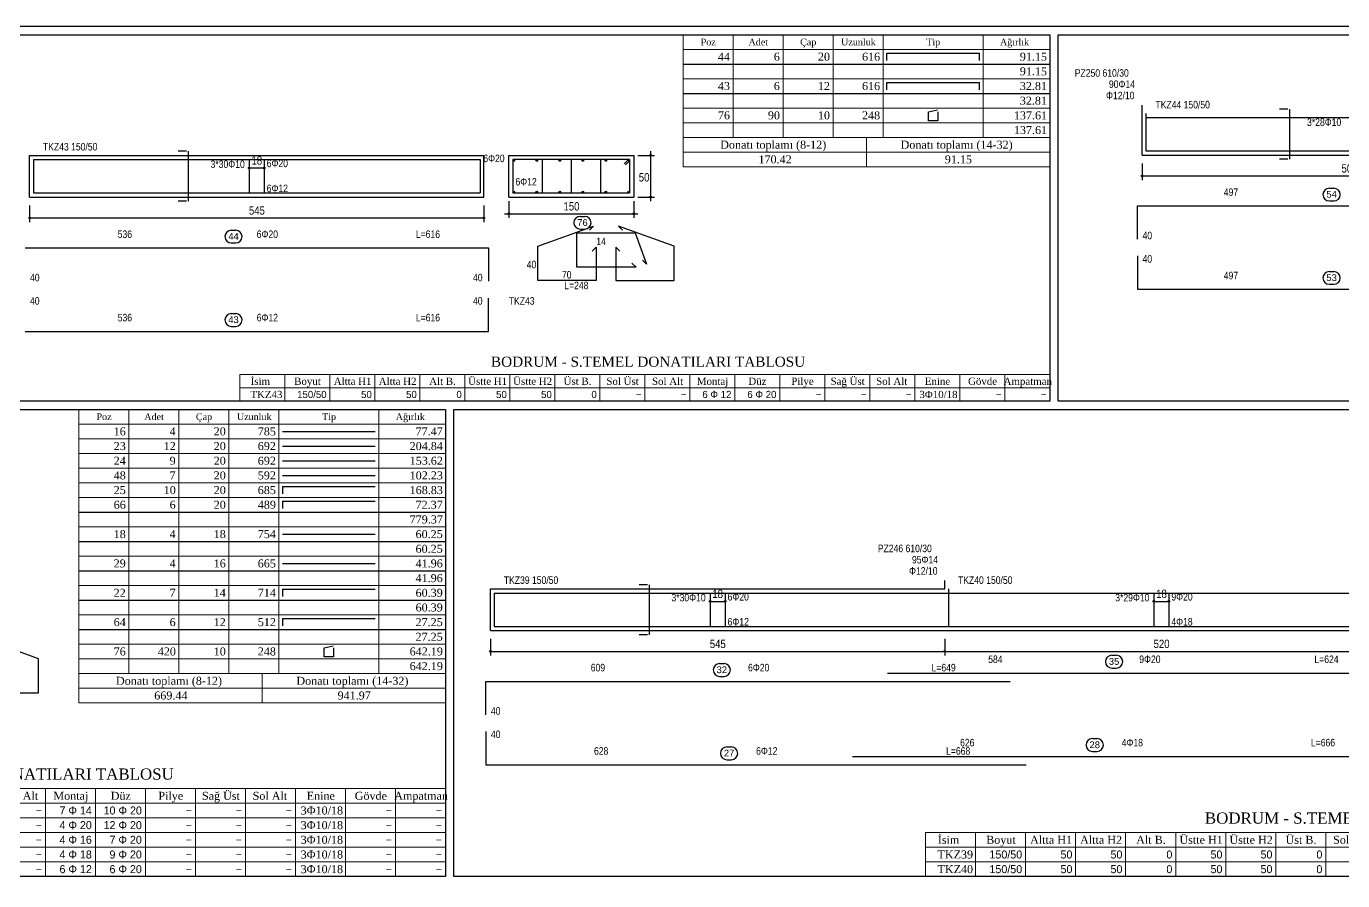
# Model space of a CAD drawing. Header units: metres. Extents: x 419734 to 420376, y 4564732 to 4565123.
# Drawn here: x 420138.41 to 420154.2, y 4565052.62 to 4565062.87 of the extents above; entities that cross this region are included whole.
import ezdxf

# ---------------------------------------------------------------- set-up
doc = ezdxf.new("R2010")
doc.units = ezdxf.units.M
for name, color, linetype in [('Standart', 7, 'Continuous'), ('SW_DIM', 33, 'Continuous'), ('SW_REINFORCEMENT', 7, 'Continuous'), ('SW_SEZIONI_CARPENTERIA', 4, 'Continuous'), ('SW_TXT_TESTI', 1, 'Continuous')]:
    doc.layers.add(name, color=color, linetype=linetype)
doc.styles.add('ACA_1', font='ARIALN.TTF')
doc.styles.add('arial_1_18', font='arial.ttf', dxfattribs={"height": 0.2})
doc.styles.add('SWS', font='ARIALN.TTF')
doc.styles.add('symbol_1_18', font='symbol.ttf', dxfattribs={"height": 0.2})
doc.styles.add('times new roman_1_18', font='times.ttf', dxfattribs={"height": 0.2})

msp = doc.modelspace()

# ---------------------------------------------------------------- linework, layer by layer
for points in [[(420099.1896, 4565062.86785), (420169.1396, 4565062.86785), (420169.1396, 4565020.82258), (420099.1896, 4565020.82258)], [(420138.23434, 4565062.76785), (420150.68592, 4565062.76785), (420150.68592, 4565058.37236), (420138.23434, 4565058.37236)], [(420150.78592, 4565062.76785), (420169.0396, 4565062.76785), (420169.0396, 4565058.37236), (420150.78592, 4565058.37236)], [(420099.2896, 4565058.27236), (420143.43563, 4565058.27236), (420143.43563, 4565052.66868), (420099.2896, 4565052.66868)], [(420143.53563, 4565058.27236), (420159.99671, 4565058.27236), (420159.99671, 4565052.66868), (420143.53563, 4565052.66868)]]:
    msp.add_lwpolyline(points, close=True)
at = {"layer": 'Standart', "color": 1, "linetype": 'Continuous', "lineweight": 5}
for points in [[(420146.28592, 4565062.76785), (420150.68592, 4565062.76785)], [(420146.28592, 4565062.76785), (420146.28592, 4565061.18385)], [(420146.88592, 4565062.76785), (420146.88592, 4565061.53585)], [(420147.48592, 4565062.76785), (420147.48592, 4565061.53585)], [(420148.08592, 4565062.76785), (420148.08592, 4565061.53585)], [(420148.68592, 4565062.76785), (420148.68592, 4565061.53585)], [(420149.88592, 4565062.76785), (420149.88592, 4565061.53585)], [(420150.68592, 4565062.76785), (420150.68592, 4565061.18385)], [(420146.28592, 4565062.59185), (420150.68592, 4565062.59185)], [(420146.28592, 4565062.23985), (420150.68592, 4565062.23985)], [(420146.28592, 4565061.88785), (420150.68592, 4565061.88785)], [(420146.28592, 4565061.71185), (420150.68592, 4565061.71185)], [(420146.28592, 4565061.53585), (420150.68592, 4565061.53585)], [(420148.48592, 4565061.53585), (420148.48592, 4565061.18385)], [(420146.28592, 4565061.35985), (420150.68592, 4565061.35985)], [(420146.28592, 4565061.18385), (420150.68592, 4565061.18385)], [(420140.96592, 4565058.68916), (420150.68592, 4565058.68916)], [(420140.96592, 4565058.68916), (420140.96592, 4565058.37236)], [(420141.50592, 4565058.68916), (420141.50592, 4565058.37236)], [(420142.04592, 4565058.68916), (420142.04592, 4565058.37236)], [(420142.58592, 4565058.68916), (420142.58592, 4565058.37236)], [(420143.12592, 4565058.68916), (420143.12592, 4565058.37236)], [(420143.66592, 4565058.68916), (420143.66592, 4565058.37236)], [(420144.20592, 4565058.68916), (420144.20592, 4565058.37236)], [(420144.74592, 4565058.68916), (420144.74592, 4565058.37236)], [(420145.28592, 4565058.68916), (420145.28592, 4565058.37236)], [(420145.82592, 4565058.68916), (420145.82592, 4565058.37236)], [(420146.36592, 4565058.68916), (420146.36592, 4565058.37236)], [(420146.90592, 4565058.68916), (420146.90592, 4565058.37236)], [(420147.44592, 4565058.68916), (420147.44592, 4565058.37236)], [(420147.98592, 4565058.68916), (420147.98592, 4565058.37236)], [(420148.52592, 4565058.68916), (420148.52592, 4565058.37236)], [(420149.06592, 4565058.68916), (420149.06592, 4565058.37236)], [(420149.60592, 4565058.68916), (420149.60592, 4565058.37236)], [(420150.14592, 4565058.68916), (420150.14592, 4565058.37236)], [(420150.68592, 4565058.68916), (420150.68592, 4565058.37236)], [(420140.96592, 4565058.53076), (420150.68592, 4565058.53076)], [(420140.96592, 4565058.37236), (420150.68592, 4565058.37236)], [(420139.03563, 4565058.27236), (420139.03563, 4565054.75236)], [(420139.63563, 4565058.27236), (420139.63563, 4565055.10436)], [(420140.23563, 4565058.27236), (420140.23563, 4565055.10436)], [(420140.83563, 4565058.27236), (420140.83563, 4565055.10436)], [(420141.43563, 4565058.27236), (420141.43563, 4565055.10436)], [(420142.63563, 4565058.27236), (420142.63563, 4565055.10436)], [(420143.43563, 4565058.27236), (420143.43563, 4565054.75236)], [(420139.03563, 4565058.09636), (420143.43563, 4565058.09636)], [(420139.03563, 4565057.92036), (420143.43563, 4565057.92036)], [(420139.03563, 4565057.74436), (420143.43563, 4565057.74436)], [(420139.03563, 4565057.56836), (420143.43563, 4565057.56836)], [(420139.03563, 4565057.39236), (420143.43563, 4565057.39236)], [(420139.03563, 4565057.21636), (420143.43563, 4565057.21636)], [(420139.03563, 4565056.86436), (420143.43563, 4565056.86436)], [(420139.03563, 4565056.51236), (420143.43563, 4565056.51236)], [(420139.03563, 4565056.16036), (420143.43563, 4565056.16036)], [(420139.03563, 4565055.80836), (420143.43563, 4565055.80836)], [(420139.03563, 4565055.45636), (420143.43563, 4565055.45636)], [(420139.03563, 4565055.28036), (420143.43563, 4565055.28036)], [(420139.03563, 4565055.10436), (420143.43563, 4565055.10436)], [(420141.23563, 4565055.10436), (420141.23563, 4565054.75236)], [(420139.03563, 4565054.92836), (420143.43563, 4565054.92836)], [(420139.03563, 4565054.75236), (420143.43563, 4565054.75236)], [(420132.63563, 4565053.72468), (420143.43563, 4565053.72468)], [(420138.63563, 4565053.72468), (420138.63563, 4565052.66868)], [(420139.23563, 4565053.72468), (420139.23563, 4565052.66868)], [(420139.83563, 4565053.72468), (420139.83563, 4565052.66868)], [(420140.43563, 4565053.72468), (420140.43563, 4565052.66868)], [(420141.03563, 4565053.72468), (420141.03563, 4565052.66868)], [(420141.63563, 4565053.72468), (420141.63563, 4565052.66868)], [(420142.23563, 4565053.72468), (420142.23563, 4565052.66868)], [(420142.83563, 4565053.72468), (420142.83563, 4565052.66868)], [(420143.43563, 4565053.72468), (420143.43563, 4565052.66868)], [(420132.63563, 4565053.54868), (420143.43563, 4565053.54868)], [(420132.63563, 4565053.37268), (420143.43563, 4565053.37268)], [(420132.63563, 4565053.19668), (420143.43563, 4565053.19668)], [(420149.19671, 4565053.19668), (420159.99671, 4565053.19668)], [(420149.19671, 4565053.19668), (420149.19671, 4565052.66868)], [(420149.79671, 4565053.19668), (420149.79671, 4565052.66868)], [(420150.39671, 4565053.19668), (420150.39671, 4565052.66868)], [(420150.99671, 4565053.19668), (420150.99671, 4565052.66868)], [(420151.59671, 4565053.19668), (420151.59671, 4565052.66868)], [(420152.19671, 4565053.19668), (420152.19671, 4565052.66868)], [(420152.79671, 4565053.19668), (420152.79671, 4565052.66868)], [(420153.39671, 4565053.19668), (420153.39671, 4565052.66868)], [(420153.99671, 4565053.19668), (420153.99671, 4565052.66868)], [(420132.63563, 4565053.02068), (420143.43563, 4565053.02068)], [(420149.19671, 4565053.02068), (420159.99671, 4565053.02068)], [(420132.63563, 4565052.84468), (420143.43563, 4565052.84468)], [(420149.19671, 4565052.84468), (420159.99671, 4565052.84468)], [(420132.63563, 4565052.66868), (420143.43563, 4565052.66868)], [(420149.19671, 4565052.66868), (420159.99671, 4565052.66868)]]:
    msp.add_lwpolyline(points, dxfattribs=at)
at = {"layer": 'Standart', "color": 7, "linetype": 'Continuous', "lineweight": -3}
for points in [[(420148.72992, 4565062.54785), (420149.84192, 4565062.54785)], [(420148.72992, 4565062.45985), (420148.72992, 4565062.54785)], [(420149.84192, 4565062.45985), (420149.84192, 4565062.54785)], [(420148.72992, 4565062.19585), (420149.84192, 4565062.19585)], [(420148.72992, 4565062.10785), (420148.72992, 4565062.19585)], [(420149.84192, 4565062.10785), (420149.84192, 4565062.19585)], [(420149.23092, 4565061.84385), (420149.33817, 4565061.86585)], [(420149.23092, 4565061.73385), (420149.23092, 4565061.84385)], [(420149.34092, 4565061.84385), (420149.34092, 4565061.73385)], [(420149.34092, 4565061.73385), (420149.23092, 4565061.73385)], [(420141.47963, 4565058.00836), (420142.59163, 4565058.00836)], [(420141.47963, 4565057.83236), (420142.59163, 4565057.83236)], [(420141.47963, 4565057.65636), (420142.59163, 4565057.65636)], [(420141.47963, 4565057.48036), (420142.59163, 4565057.48036)], [(420141.47963, 4565057.34836), (420142.59163, 4565057.34836)], [(420141.47963, 4565057.34836), (420141.47963, 4565057.26036)], [(420141.47963, 4565057.17236), (420142.59163, 4565057.17236)], [(420141.47963, 4565057.17236), (420141.47963, 4565057.08436)], [(420141.47963, 4565056.77636), (420142.59163, 4565056.77636)], [(420141.47963, 4565056.42436), (420142.59163, 4565056.42436)], [(420141.47963, 4565056.11636), (420142.59163, 4565056.11636)], [(420141.47963, 4565056.11636), (420141.47963, 4565056.02836)], [(420141.47963, 4565055.76436), (420142.59163, 4565055.76436)], [(420141.47963, 4565055.76436), (420141.47963, 4565055.67636)], [(420141.98063, 4565055.41236), (420142.08788, 4565055.43436)], [(420141.98063, 4565055.30236), (420141.98063, 4565055.41236)], [(420142.09063, 4565055.41236), (420142.09063, 4565055.30236)], [(420142.09063, 4565055.30236), (420141.98063, 4565055.30236)]]:
    msp.add_lwpolyline(points, dxfattribs=at)
at = {"layer": 'SW_DIM'}
for points in [[(420145.89472, 4565061.36871), (420145.89472, 4565060.76871)], [(420145.74472, 4565061.31871), (420145.94472, 4565061.31871)], [(420151.79412, 4565061.22325), (420151.79412, 4565061.02325)], [(420141.07972, 4565061.16871), (420141.25972, 4565061.16871)], [(420151.79412, 4565061.07325), (420156.85877, 4565061.07325)], [(420138.44472, 4565060.71871), (420138.44472, 4565060.51871)], [(420143.89472, 4565060.71871), (420143.89472, 4565060.51871)], [(420144.19472, 4565060.76871), (420144.19472, 4565060.56871)], [(420145.69472, 4565060.76871), (420145.69472, 4565060.56871)], [(420145.74472, 4565060.81871), (420145.94472, 4565060.81871)], [(420138.44472, 4565060.56871), (420143.89472, 4565060.56871)], [(420144.14472, 4565060.61871), (420145.74472, 4565060.61871)], [(420146.61003, 4565055.96957), (420146.79003, 4565055.96957)], [(420151.93503, 4565055.96957), (420152.11503, 4565055.96957)], [(420143.97503, 4565055.51957), (420143.97503, 4565055.31957)], [(420149.42503, 4565055.51957), (420149.42503, 4565055.31957)], [(420143.97503, 4565055.36957), (420154.62503, 4565055.36957)]]:
    msp.add_lwpolyline(points, dxfattribs=at)
for centre in [(420141.07972, 4565061.16871), (420141.25972, 4565061.16871), (420145.89472, 4565061.31871), (420151.79412, 4565061.07325), (420145.89472, 4565060.81871), (420138.44472, 4565060.56871), (420143.89472, 4565060.56871), (420144.19472, 4565060.61871), (420145.69472, 4565060.61871), (420146.61003, 4565055.96957), (420146.79003, 4565055.96957), (420151.93503, 4565055.96957), (420152.11503, 4565055.96957), (420143.97503, 4565055.36957), (420149.42503, 4565055.36957)]:
    msp.add_circle(centre, 0.01, dxfattribs=at)
at = {"layer": 'SW_REINFORCEMENT', "color": 7, "ltscale": 0.05, "flags": 128}
for points in [[(420151.83912, 4565061.82325), (420151.83912, 4565061.37325)], [(420151.83912, 4565061.77325), (420156.81377, 4565061.77325)], [(420151.83912, 4565061.37325), (420156.81377, 4565061.37325)], [(420138.48972, 4565061.26871), (420138.48972, 4565060.86871)], [(420138.48972, 4565061.26871), (420143.84972, 4565061.26871)], [(420141.07972, 4565061.26871), (420141.07972, 4565060.86871)], [(420141.25972, 4565061.26871), (420141.25972, 4565060.86871)], [(420143.84972, 4565061.26871), (420143.84972, 4565060.86871)], [(420144.24472, 4565061.26871), (420144.24472, 4565060.86871)], [(420145.64472, 4565061.26871), (420144.24472, 4565061.26871)], [(420144.59472, 4565061.26871), (420144.59472, 4565060.86871)], [(420144.94472, 4565061.26871), (420144.94472, 4565060.86871)], [(420145.29472, 4565061.26871), (420145.29472, 4565060.86871)], [(420145.63012, 4565061.26871), (420145.58062, 4565061.21921)], [(420145.64472, 4565061.25411), (420145.59522, 4565061.20461)], [(420145.64472, 4565061.26871), (420145.64472, 4565060.86871)], [(420138.48972, 4565060.86871), (420143.84972, 4565060.86871)], [(420144.24472, 4565060.86871), (420145.64472, 4565060.86871)], [(420154.04072, 4565060.92625), (420154.09472, 4565060.92625)], [(420151.73912, 4565060.31325), (420151.73912, 4565060.71325)], [(420151.73912, 4565060.71325), (420156.91377, 4565060.71325)], [(420154.04072, 4565060.77325), (420154.09472, 4565060.77325)], [(420145.05147, 4565060.58798), (420145.10547, 4565060.58798)], [(420140.86472, 4565060.42171), (420140.91872, 4565060.42171)], [(420144.54472, 4565060.22871), (420145.2119, 4565060.47154)], [(420145.01139, 4565059.97871), (420145.01139, 4565060.38871)], [(420145.01139, 4565060.38871), (420145.71139, 4565060.38871)], [(420145.05147, 4565060.43498), (420145.10547, 4565060.43498)], [(420145.2119, 4565060.47154), (420145.16241, 4565060.42205)], [(420146.17806, 4565060.22871), (420145.51087, 4565060.47154)], [(420145.51087, 4565060.47154), (420145.56037, 4565060.42205)], [(420145.71139, 4565060.38871), (420145.8482, 4565060.01283)], [(420140.86472, 4565060.26871), (420140.91872, 4565060.26871)], [(420144.54472, 4565059.81871), (420144.54472, 4565060.22871)], [(420146.17806, 4565059.81871), (420146.17806, 4565060.22871)], [(420138.38972, 4565060.20871), (420143.94972, 4565060.20871)], [(420143.94972, 4565060.20871), (420143.94972, 4565059.80871)], [(420145.19522, 4565060.16921), (420145.24472, 4565060.21871)], [(420145.24472, 4565060.21871), (420145.24472, 4565059.81871)], [(420145.52755, 4565060.16921), (420145.47806, 4565060.21871)], [(420145.47806, 4565060.21871), (420145.47806, 4565059.81871)], [(420151.73912, 4565060.11325), (420151.73912, 4565059.71325)], [(420145.72139, 4565059.97871), (420145.01139, 4565059.97871)], [(420145.67189, 4565060.02821), (420145.72139, 4565059.97871)], [(420145.8482, 4565060.01283), (420145.7987, 4565060.06233)], [(420154.04072, 4565059.92625), (420154.09472, 4565059.92625)], [(420145.24472, 4565059.81871), (420144.54472, 4565059.81871)], [(420145.47806, 4565059.81871), (420146.17806, 4565059.81871)], [(420154.04072, 4565059.77325), (420154.09472, 4565059.77325)], [(420143.94972, 4565059.20871), (420143.94972, 4565059.60871)], [(420151.73912, 4565059.71325), (420156.91377, 4565059.71325)], [(420140.86472, 4565059.42171), (420140.91872, 4565059.42171)], [(420138.38972, 4565059.20871), (420143.94972, 4565059.20871)], [(420140.86472, 4565059.26871), (420140.91872, 4565059.26871)], [(420149.47003, 4565056.11957), (420149.47003, 4565055.66957)], [(420144.02003, 4565056.06957), (420144.02003, 4565055.66957)], [(420144.02003, 4565056.06957), (420154.58003, 4565056.06957)], [(420146.61003, 4565056.06957), (420146.61003, 4565055.66957)], [(420146.79003, 4565056.06957), (420146.79003, 4565055.66957)], [(420151.93503, 4565056.06957), (420151.93503, 4565055.66957)], [(420152.11503, 4565056.06957), (420152.11503, 4565055.66957)], [(420144.02003, 4565055.66957), (420154.58003, 4565055.66957)], [(420138.54965, 4565055.28128), (420137.88246, 4565055.52411)], [(420138.54965, 4565054.87128), (420138.54965, 4565055.28128)], [(420146.72391, 4565055.22257), (420146.77791, 4565055.22257)], [(420151.43056, 4565055.32257), (420151.48456, 4565055.32257)], [(420146.72391, 4565055.06957), (420146.77791, 4565055.06957)], [(420148.73918, 4565055.10957), (420154.78003, 4565055.10957)], [(420151.43056, 4565055.16957), (420151.48456, 4565055.16957)], [(420137.84965, 4565054.87128), (420138.54965, 4565054.87128)], [(420143.92003, 4565054.60957), (420143.92003, 4565055.00957)], [(420143.92003, 4565055.00957), (420150.21087, 4565055.00957)], [(420143.92003, 4565054.40957), (420143.92003, 4565054.00957)], [(420146.81105, 4565054.22257), (420146.86505, 4565054.22257)], [(420151.19851, 4565054.32257), (420151.25251, 4565054.32257)], [(420146.81105, 4565054.06957), (420146.86505, 4565054.06957)], [(420148.31727, 4565054.10957), (420154.78003, 4565054.10957)], [(420151.19851, 4565054.16957), (420151.25251, 4565054.16957)], [(420143.92003, 4565054.00957), (420150.40453, 4565054.00957)]]:
    msp.add_lwpolyline(points, dxfattribs=at)
at = {"layer": 'SW_REINFORCEMENT', "color": 7, "ltscale": 0.05}
for centre in [(420144.25472, 4565061.25871), (420144.53072, 4565061.25871), (420144.80672, 4565061.25871), (420145.08272, 4565061.25871), (420145.35872, 4565061.25871), (420145.63472, 4565061.25871), (420144.25472, 4565060.87871), (420144.53072, 4565060.87871), (420144.80672, 4565060.87871), (420145.08272, 4565060.87871), (420145.35872, 4565060.87871), (420145.63472, 4565060.87871)]:
    msp.add_circle(centre, 0.01, dxfattribs=at)
for centre, start, end in [((420154.04072, 4565060.84975), 90, 270), ((420154.09472, 4565060.84975), 270, 90), ((420145.05147, 4565060.51148), 90, 270), ((420145.10547, 4565060.51148), 270, 90), ((420140.86472, 4565060.34521), 90, 270), ((420140.91872, 4565060.34521), 270, 90), ((420154.04072, 4565059.84975), 90, 270), ((420154.09472, 4565059.84975), 270, 90), ((420140.86472, 4565059.34521), 90, 270), ((420140.91872, 4565059.34521), 270, 90), ((420146.72391, 4565055.14607), 90, 270), ((420146.77791, 4565055.14607), 270, 90), ((420151.43056, 4565055.24607), 90, 270), ((420151.48456, 4565055.24607), 270, 90), ((420146.81105, 4565054.14607), 90, 270), ((420146.86505, 4565054.14607), 270, 90), ((420151.19851, 4565054.24607), 90, 270), ((420151.25251, 4565054.24607), 270, 90)]:
    msp.add_arc(centre, 0.0765, start, end, dxfattribs=at)
at = {"layer": 'SW_SEZIONI_CARPENTERIA'}
for points in [[(420151.79412, 4565061.32325), (420151.79412, 4565061.92325)], [(420153.54175, 4565061.87325), (420153.44175, 4565061.87325)], [(420153.56675, 4565061.27325), (420153.56675, 4565061.87325)], [(420140.32722, 4565061.36871), (420140.22722, 4565061.36871)], [(420140.35222, 4565060.76871), (420140.35222, 4565061.36871)], [(420138.44472, 4565060.81871), (420138.44472, 4565061.31871)], [(420138.44472, 4565061.31871), (420143.89472, 4565061.31871)], [(420143.89472, 4565060.81871), (420143.89472, 4565061.31871)], [(420144.19472, 4565060.81871), (420144.19472, 4565061.31871)], [(420144.19472, 4565061.31871), (420145.69472, 4565061.31871)], [(420145.69472, 4565061.31871), (420145.69472, 4565060.81871)], [(420151.79412, 4565061.32325), (420158.65877, 4565061.32325)], [(420153.54175, 4565061.27325), (420153.44175, 4565061.27325)], [(420138.44472, 4565060.81871), (420143.89472, 4565060.81871)], [(420140.32722, 4565060.76871), (420140.22722, 4565060.76871)], [(420144.19472, 4565060.81871), (420145.69472, 4565060.81871)], [(420143.97503, 4565055.61957), (420143.97503, 4565056.11957)], [(420143.97503, 4565056.11957), (420149.42503, 4565056.11957)], [(420145.85753, 4565056.16957), (420145.75753, 4565056.16957)], [(420145.88253, 4565055.56957), (420145.88253, 4565056.16957)], [(420149.42503, 4565056.11957), (420149.42503, 4565056.21957)], [(420143.97503, 4565055.61957), (420156.42503, 4565055.61957)], [(420145.85753, 4565055.56957), (420145.75753, 4565055.56957)]]:
    msp.add_lwpolyline(points, dxfattribs=at)
at = {"layer": 'SW_TXT_TESTI', "linetype": 'Continuous', "lineweight": -3}
for points in [[(420146.28592, 4565062.41585), (420150.68592, 4565062.41585)], [(420146.28592, 4565062.06385), (420150.68592, 4565062.06385)], [(420139.03563, 4565057.04036), (420143.43563, 4565057.04036)], [(420139.03563, 4565056.68836), (420143.43563, 4565056.68836)], [(420139.03563, 4565056.33636), (420143.43563, 4565056.33636)], [(420139.03563, 4565055.98436), (420143.43563, 4565055.98436)], [(420139.03563, 4565055.63236), (420143.43563, 4565055.63236)]]:
    msp.add_lwpolyline(points, dxfattribs=at)

# ---------------------------------------------------------------- texts
at = {"layer": 'Standart', "color": 3, "linetype": 'Continuous', "lineweight": 5, "style": 'arial_1_18'}
for s, p in [('54', (420154.00479, 4565060.81208)), ('76', (420145.01554, 4565060.4738)), ('44', (420140.82879, 4565060.30754)), ('53', (420154.00479, 4565059.81208)), ('43', (420140.82879, 4565059.30754)), ('32', (420146.68798, 4565055.1084)), ('35', (420151.39463, 4565055.2084)), ('28', (420151.16258, 4565054.2084)), ('27', (420146.77512, 4565054.1084))]:
    msp.add_text(s, height=0.081, dxfattribs=at).set_placement(p)
at = {"layer": 'SW_DIM', "style": 'SWS'}
for s, p in [('18', (420141.10757, 4565061.20871)), ('506.5', (420154.1866, 4565061.11325)), ('50', (420145.75472, 4565061.00656)), ('545', (420141.07649, 4565060.60871)), ('150', (420144.85149, 4565060.65871)), ('18', (420146.63787, 4565056.00957)), ('18', (420151.96287, 4565056.00957)), ('545', (420146.6068, 4565055.40957)), ('520', (420151.9318, 4565055.40957))]:
    msp.add_text(s, height=0.1, dxfattribs=at).set_placement(p)
at = {"layer": 'SW_REINFORCEMENT', "color": 1, "style": 'ACA_1'}
for s, p in [('PZ250 610/30', (420150.98615, 4565062.26325)), ('90Φ14', (420151.39613, 4565062.12825)), ('Φ12/10', (420151.36117, 4565061.99325)), ('TKZ44 150/50', (420151.95412, 4565061.88325)), ('3*28Φ10', (420153.77314, 4565061.67325)), ('TKZ43 150/50', (420138.60472, 4565061.37871)), ('3*30Φ10', (420140.61642, 4565061.16871)), ('6Φ20', (420141.28972, 4565061.17871)), ('6Φ20', (420143.88915, 4565061.23871)), ('6Φ12', (420144.27472, 4565060.95871)), ('6Φ12', (420141.28972, 4565060.87871)), ('497', (420152.77405, 4565060.83325)), ('536', (420139.50172, 4565060.32871)), ('6Φ20', (420141.16972, 4565060.32871)), ('L=616', (420143.07984, 4565060.32871)), ('40', (420151.79912, 4565060.31325)), ('14', (420145.24472, 4565060.24271)), ('40', (420151.79912, 4565060.03325)), ('40', (420144.41042, 4565059.96571)), ('70', (420144.83257, 4565059.84271)), ('497', (420152.77405, 4565059.83325)), ('40', (420138.44972, 4565059.80871)), ('40', (420143.76542, 4565059.80871)), ('L=248', (420144.86084, 4565059.71471)), ('40', (420138.44972, 4565059.52871)), ('40', (420143.76542, 4565059.52871)), ('TKZ43', (420144.19472, 4565059.52871)), ('536', (420139.50172, 4565059.32871)), ('6Φ12', (420141.16972, 4565059.32871)), ('L=616', (420143.07984, 4565059.32871)), ('PZ246 610/30', (420148.62268, 4565056.55957)), ('95Φ14', (420149.03266, 4565056.42457)), ('Φ12/10', (420148.9977, 4565056.28957)), ('TKZ39 150/50', (420144.13503, 4565056.17957)), ('TKZ40 150/50', (420149.58503, 4565056.17957)), ('3*30Φ10', (420146.14672, 4565055.96957)), ('6Φ20', (420146.82003, 4565055.97957)), ('3*29Φ10', (420151.47172, 4565055.96957)), ('9Φ20', (420152.14503, 4565055.97957)), ('6Φ12', (420146.82003, 4565055.67957)), ('4Φ18', (420152.14503, 4565055.67957)), ('609', (420145.17819, 4565055.12957)), ('6Φ20', (420147.06545, 4565055.12957)), ('L=649', (420149.2679, 4565055.12957)), ('584', (420149.94735, 4565055.22957)), ('9Φ20', (420151.7596, 4565055.22957)), ('L=624', (420153.86206, 4565055.22957)), ('40', (420143.98003, 4565054.60957)), ('40', (420143.98003, 4565054.32957)), ('626', (420149.60982, 4565054.22957)), ('4Φ18', (420151.54865, 4565054.22957)), ('L=666', (420153.81987, 4565054.22957)), ('628', (420145.21693, 4565054.12957)), ('6Φ12', (420147.16228, 4565054.12957)), ('L=668', (420149.4422, 4565054.12957))]:
    msp.add_text(s, height=0.09, dxfattribs=at).set_placement(p)
at = {"layer": 'SW_SEZIONI_CARPENTERIA', "style": 'times new roman_1_18'}
for s, height, p in [('Poz', 0.08, (420146.49722, 4565062.63985)), ('Adet', 0.08, (420147.07097, 4565062.63985)), ('Çap', 0.08, (420147.69067, 4565062.63985)), ('Uzunluk', 0.08, (420148.18219, 4565062.63985)), ('Tip', 0.08, (420149.20376, 4565062.63985)), ('Ağırlık', 0.08, (420150.08874, 4565062.63985)), ('Donatı toplamı (8-12)', 0.096, (420146.73136, 4565061.39985)), ('Donatı toplamı (14-32)', 0.096, (420148.89586, 4565061.39985)), ('İsim', 0.0864, (420141.09763, 4565058.56676)), ('Boyut', 0.0864, (420141.61974, 4565058.56676)), ('Altta H1', 0.0864, (420142.0942, 4565058.56676)), ('Altta H2', 0.0864, (420142.6342, 4565058.56676)), ('Alt B.', 0.0864, (420143.23981, 4565058.56676)), ('Üstte H1', 0.0864, (420143.70713, 4565058.56676)), ('Üstte H2', 0.0864, (420144.24713, 4565058.56676)), ('Üst B.', 0.0864, (420144.85274, 4565058.56676)), ('Sol Üst', 0.0864, (420145.36608, 4565058.56676)), ('Sol Alt', 0.0864, (420145.91316, 4565058.56676)), ('Montaj', 0.0864, (420146.45139, 4565058.56676)), ('Düz', 0.0864, (420147.06952, 4565058.56676)), ('Pilye', 0.0864, (420147.58463, 4565058.56676)), ('Sağ Üst', 0.0864, (420148.05548, 4565058.56676)), ('Sol Alt', 0.0864, (420148.60255, 4565058.56676)), ('Enine', 0.0864, (420149.18688, 4565058.56676)), ('Gövde', 0.0864, (420149.7056, 4565058.56676)), ('Ampatman', 0.0864, (420150.13219, 4565058.56676)), ('Poz', 0.08, (420139.24692, 4565058.14436)), ('Adet', 0.08, (420139.82067, 4565058.14436)), ('Çap', 0.08, (420140.44037, 4565058.14436)), ('Uzunluk', 0.08, (420140.9319, 4565058.14436)), ('Tip', 0.08, (420141.95347, 4565058.14436)), ('Ağırlık', 0.08, (420142.83844, 4565058.14436)), ('Donatı toplamı (8-12)', 0.096, (420139.48107, 4565054.96836)), ('Donatı toplamı (14-32)', 0.096, (420141.64556, 4565054.96836)), ('Sol Alt', 0.096, (420138.13255, 4565053.58868)), ('Montaj', 0.096, (420138.73059, 4565053.58868)), ('Düz', 0.096, (420139.4174, 4565053.58868)), ('Pilye', 0.096, (420139.98974, 4565053.58868)), ('Sağ Üst', 0.096, (420140.51291, 4565053.58868)), ('Sol Alt', 0.096, (420141.12077, 4565053.58868)), ('Enine', 0.096, (420141.77002, 4565053.58868)), ('Gövde', 0.096, (420142.34638, 4565053.58868)), ('Ampatman', 0.096, (420142.82037, 4565053.58868)), ('İsim', 0.096, (420149.34305, 4565053.06068)), ('Boyut', 0.096, (420149.92317, 4565053.06068)), ('Altta H1', 0.096, (420150.45035, 4565053.06068)), ('Altta H2', 0.096, (420151.05035, 4565053.06068)), ('Alt B.', 0.096, (420151.72325, 4565053.06068)), ('Üstte H1', 0.096, (420152.24249, 4565053.06068)), ('Üstte H2', 0.096, (420152.84249, 4565053.06068)), ('Üst B.', 0.096, (420153.5154, 4565053.06068)), ('Sol Üst', 0.096, (420154.08578, 4565053.06068))]:
    msp.add_text(s, height=height, dxfattribs=at).set_placement(p)
at = {"layer": 'SW_TXT_TESTI', "linetype": 'Continuous', "lineweight": 5}
for s, height, style, p in [('44', 0.096, 'times new roman_1_18', (420146.70389, 4565062.45585)), ('6', 0.096, 'times new roman_1_18', (420147.37491, 4565062.45585)), ('20', 0.096, 'times new roman_1_18', (420147.90389, 4565062.45585)), ('616', 0.096, 'times new roman_1_18', (420148.43287, 4565062.45585)), ('91.15', 0.096, 'times new roman_1_18', (420150.32634, 4565062.45585)), ('91.15', 0.096, 'times new roman_1_18', (420150.32634, 4565062.27985)), ('43', 0.096, 'times new roman_1_18', (420146.70389, 4565062.10385)), ('6', 0.096, 'times new roman_1_18', (420147.37491, 4565062.10385)), ('12', 0.096, 'times new roman_1_18', (420147.90389, 4565062.10385)), ('616', 0.096, 'times new roman_1_18', (420148.43287, 4565062.10385)), ('32.81', 0.096, 'times new roman_1_18', (420150.32634, 4565062.10385)), ('32.81', 0.096, 'times new roman_1_18', (420150.32634, 4565061.92785)), ('76', 0.096, 'times new roman_1_18', (420146.70389, 4565061.75185)), ('90', 0.096, 'times new roman_1_18', (420147.30389, 4565061.75185)), ('10', 0.096, 'times new roman_1_18', (420147.90389, 4565061.75185)), ('248', 0.096, 'times new roman_1_18', (420148.43287, 4565061.75185)), ('137.61', 0.096, 'times new roman_1_18', (420150.25533, 4565061.75185)), ('137.61', 0.096, 'times new roman_1_18', (420150.25533, 4565061.57585)), ('170.42', 0.096, 'times new roman_1_18', (420147.19062, 4565061.22385)), ('91.15', 0.096, 'times new roman_1_18', (420149.42613, 4565061.22385)), ('BODRUM - S.TEMEL DONATILARI TABLOSU', 0.12096, 'times new roman_1_18', (420143.98094, 4565058.7842)), ('TKZ43', 0.0864, 'times new roman_1_18', (420141.09378, 4565058.40836)), ('150/50', 0.0864, 'symbol_1_18', (420141.65509, 4565058.40836)), ('50', 0.0864, 'symbol_1_18', (420142.4222, 4565058.40836)), ('50', 0.0864, 'symbol_1_18', (420142.9622, 4565058.40836)), ('0', 0.0864, 'symbol_1_18', (420143.56606, 4565058.40836)), ('50', 0.0864, 'symbol_1_18', (420144.0422, 4565058.40836)), ('50', 0.0864, 'symbol_1_18', (420144.5822, 4565058.40836)), ('0', 0.0864, 'symbol_1_18', (420145.18606, 4565058.40836)), ('6 F 12', 0.0864, 'symbol_1_18', (420146.51697, 4565058.40836)), ('6 F 20', 0.0864, 'symbol_1_18', (420147.05697, 4565058.40836)), ('3Φ10/18', 0.0864, 'times new roman_1_18', (420149.12152, 4565058.40836)), ('-', 0.0864, 'symbol_1_18', (420145.7198, 4565058.40836)), ('-', 0.0864, 'symbol_1_18', (420146.2598, 4565058.40836)), ('-', 0.0864, 'symbol_1_18', (420147.8798, 4565058.40836)), ('-', 0.0864, 'symbol_1_18', (420148.4198, 4565058.40836)), ('-', 0.0864, 'symbol_1_18', (420148.9598, 4565058.40836)), ('-', 0.0864, 'symbol_1_18', (420150.0398, 4565058.40836)), ('-', 0.0864, 'symbol_1_18', (420150.5798, 4565058.40836)), ('16', 0.096, 'times new roman_1_18', (420139.45359, 4565057.96036)), ('4', 0.096, 'times new roman_1_18', (420140.12461, 4565057.96036)), ('20', 0.096, 'times new roman_1_18', (420140.65359, 4565057.96036)), ('785', 0.096, 'times new roman_1_18', (420141.18257, 4565057.96036)), ('77.47', 0.096, 'times new roman_1_18', (420143.07605, 4565057.96036)), ('23', 0.096, 'times new roman_1_18', (420139.45359, 4565057.78436)), ('12', 0.096, 'times new roman_1_18', (420140.05359, 4565057.78436)), ('20', 0.096, 'times new roman_1_18', (420140.65359, 4565057.78436)), ('692', 0.096, 'times new roman_1_18', (420141.18257, 4565057.78436)), ('204.84', 0.096, 'times new roman_1_18', (420143.00503, 4565057.78436)), ('24', 0.096, 'times new roman_1_18', (420139.45359, 4565057.60836)), ('9', 0.096, 'times new roman_1_18', (420140.12461, 4565057.60836)), ('20', 0.096, 'times new roman_1_18', (420140.65359, 4565057.60836)), ('692', 0.096, 'times new roman_1_18', (420141.18257, 4565057.60836)), ('153.62', 0.096, 'times new roman_1_18', (420143.00503, 4565057.60836)), ('48', 0.096, 'times new roman_1_18', (420139.45359, 4565057.43236)), ('7', 0.096, 'times new roman_1_18', (420140.12461, 4565057.43236)), ('20', 0.096, 'times new roman_1_18', (420140.65359, 4565057.43236)), ('592', 0.096, 'times new roman_1_18', (420141.18257, 4565057.43236)), ('102.23', 0.096, 'times new roman_1_18', (420143.00503, 4565057.43236)), ('25', 0.096, 'times new roman_1_18', (420139.45359, 4565057.25636)), ('10', 0.096, 'times new roman_1_18', (420140.05359, 4565057.25636)), ('20', 0.096, 'times new roman_1_18', (420140.65359, 4565057.25636)), ('685', 0.096, 'times new roman_1_18', (420141.18257, 4565057.25636)), ('168.83', 0.096, 'times new roman_1_18', (420143.00503, 4565057.25636)), ('66', 0.096, 'times new roman_1_18', (420139.45359, 4565057.08036)), ('6', 0.096, 'times new roman_1_18', (420140.12461, 4565057.08036)), ('20', 0.096, 'times new roman_1_18', (420140.65359, 4565057.08036)), ('489', 0.096, 'times new roman_1_18', (420141.18257, 4565057.08036)), ('72.37', 0.096, 'times new roman_1_18', (420143.07605, 4565057.08036)), ('779.37', 0.096, 'times new roman_1_18', (420143.00503, 4565056.90436)), ('18', 0.096, 'times new roman_1_18', (420139.45359, 4565056.72836)), ('4', 0.096, 'times new roman_1_18', (420140.12461, 4565056.72836)), ('18', 0.096, 'times new roman_1_18', (420140.65359, 4565056.72836)), ('754', 0.096, 'times new roman_1_18', (420141.18257, 4565056.72836)), ('60.25', 0.096, 'times new roman_1_18', (420143.07605, 4565056.72836)), ('60.25', 0.096, 'times new roman_1_18', (420143.07605, 4565056.55236)), ('29', 0.096, 'times new roman_1_18', (420139.45359, 4565056.37636)), ('4', 0.096, 'times new roman_1_18', (420140.12461, 4565056.37636)), ('16', 0.096, 'times new roman_1_18', (420140.65359, 4565056.37636)), ('665', 0.096, 'times new roman_1_18', (420141.18257, 4565056.37636)), ('41.96', 0.096, 'times new roman_1_18', (420143.07605, 4565056.37636)), ('41.96', 0.096, 'times new roman_1_18', (420143.07605, 4565056.20036)), ('22', 0.096, 'times new roman_1_18', (420139.45359, 4565056.02436)), ('7', 0.096, 'times new roman_1_18', (420140.12461, 4565056.02436)), ('14', 0.096, 'times new roman_1_18', (420140.65359, 4565056.02436)), ('714', 0.096, 'times new roman_1_18', (420141.18257, 4565056.02436)), ('60.39', 0.096, 'times new roman_1_18', (420143.07605, 4565056.02436)), ('60.39', 0.096, 'times new roman_1_18', (420143.07605, 4565055.84836)), ('64', 0.096, 'times new roman_1_18', (420139.45359, 4565055.67236)), ('6', 0.096, 'times new roman_1_18', (420140.12461, 4565055.67236)), ('12', 0.096, 'times new roman_1_18', (420140.65359, 4565055.67236)), ('512', 0.096, 'times new roman_1_18', (420141.18257, 4565055.67236)), ('27.25', 0.096, 'times new roman_1_18', (420143.07605, 4565055.67236)), ('27.25', 0.096, 'times new roman_1_18', (420143.07605, 4565055.49636)), ('76', 0.096, 'times new roman_1_18', (420139.45359, 4565055.32036)), ('420', 0.096, 'times new roman_1_18', (420139.98257, 4565055.32036)), ('10', 0.096, 'times new roman_1_18', (420140.65359, 4565055.32036)), ('248', 0.096, 'times new roman_1_18', (420141.18257, 4565055.32036)), ('642.19', 0.096, 'times new roman_1_18', (420143.00503, 4565055.32036)), ('642.19', 0.096, 'times new roman_1_18', (420143.00503, 4565055.14436)), ('669.44', 0.096, 'times new roman_1_18', (420139.94033, 4565054.79236)), ('941.97', 0.096, 'times new roman_1_18', (420142.14033, 4565054.79236)), ('BODRUM - S.TEMEL DONATILARI TABLOSU', 0.1344, 'times new roman_1_18', (420135.98564, 4565053.83028)), ('-', 0.096, 'symbol_1_18', (420138.51771, 4565053.41268)), ('7 F 14', 0.096, 'symbol_1_18', (420138.80345, 4565053.41268)), ('10 F 20', 0.096, 'symbol_1_18', (420139.3325, 4565053.41268)), ('-', 0.096, 'symbol_1_18', (420140.31771, 4565053.41268)), ('-', 0.096, 'symbol_1_18', (420140.91771, 4565053.41268)), ('-', 0.096, 'symbol_1_18', (420141.51771, 4565053.41268)), ('3Φ10/18', 0.096, 'times new roman_1_18', (420141.6974, 4565053.41268)), ('-', 0.096, 'symbol_1_18', (420142.71771, 4565053.41268)), ('-', 0.096, 'symbol_1_18', (420143.31771, 4565053.41268)), ('BODRUM - S.TEMEL DONATILARI TABLOSU', 0.1344, 'times new roman_1_18', (420152.54673, 4565053.30228)), ('-', 0.096, 'symbol_1_18', (420138.51771, 4565053.23668)), ('4 F 20', 0.096, 'symbol_1_18', (420138.80345, 4565053.23668)), ('12 F 20', 0.096, 'symbol_1_18', (420139.3325, 4565053.23668)), ('-', 0.096, 'symbol_1_18', (420140.31771, 4565053.23668)), ('-', 0.096, 'symbol_1_18', (420140.91771, 4565053.23668)), ('-', 0.096, 'symbol_1_18', (420141.51771, 4565053.23668)), ('3Φ10/18', 0.096, 'times new roman_1_18', (420141.6974, 4565053.23668)), ('-', 0.096, 'symbol_1_18', (420142.71771, 4565053.23668)), ('-', 0.096, 'symbol_1_18', (420143.31771, 4565053.23668)), ('4 F 16', 0.096, 'symbol_1_18', (420138.80345, 4565053.06068)), ('7 F 20', 0.096, 'symbol_1_18', (420139.40345, 4565053.06068)), ('3Φ10/18', 0.096, 'times new roman_1_18', (420141.6974, 4565053.06068)), ('-', 0.096, 'symbol_1_18', (420138.51771, 4565053.06068)), ('4 F 18', 0.096, 'symbol_1_18', (420138.80345, 4565052.88468)), ('9 F 20', 0.096, 'symbol_1_18', (420139.40345, 4565052.88468)), ('-', 0.096, 'symbol_1_18', (420140.31771, 4565053.06068)), ('-', 0.096, 'symbol_1_18', (420140.91771, 4565053.06068)), ('-', 0.096, 'symbol_1_18', (420141.51771, 4565053.06068)), ('3Φ10/18', 0.096, 'times new roman_1_18', (420141.6974, 4565052.88468)), ('-', 0.096, 'symbol_1_18', (420142.71771, 4565053.06068)), ('-', 0.096, 'symbol_1_18', (420143.31771, 4565053.06068)), ('TKZ39', 0.096, 'times new roman_1_18', (420149.33877, 4565052.88468)), ('150/50', 0.096, 'symbol_1_18', (420149.96245, 4565052.88468)), ('50', 0.096, 'symbol_1_18', (420150.8148, 4565052.88468)), ('50', 0.096, 'symbol_1_18', (420151.4148, 4565052.88468)), ('0', 0.096, 'symbol_1_18', (420152.08576, 4565052.88468)), ('50', 0.096, 'symbol_1_18', (420152.6148, 4565052.88468)), ('50', 0.096, 'symbol_1_18', (420153.2148, 4565052.88468)), ('0', 0.096, 'symbol_1_18', (420153.88576, 4565052.88468)), ('-', 0.096, 'symbol_1_18', (420138.51771, 4565052.88468)), ('6 F 12', 0.096, 'symbol_1_18', (420138.80345, 4565052.70868)), ('6 F 20', 0.096, 'symbol_1_18', (420139.40345, 4565052.70868)), ('-', 0.096, 'symbol_1_18', (420140.31771, 4565052.88468)), ('-', 0.096, 'symbol_1_18', (420140.91771, 4565052.88468)), ('-', 0.096, 'symbol_1_18', (420141.51771, 4565052.88468)), ('3Φ10/18', 0.096, 'times new roman_1_18', (420141.6974, 4565052.70868)), ('-', 0.096, 'symbol_1_18', (420142.71771, 4565052.88468)), ('-', 0.096, 'symbol_1_18', (420143.31771, 4565052.88468)), ('TKZ40', 0.096, 'times new roman_1_18', (420149.33877, 4565052.70868)), ('150/50', 0.096, 'symbol_1_18', (420149.96245, 4565052.70868)), ('50', 0.096, 'symbol_1_18', (420150.8148, 4565052.70868)), ('50', 0.096, 'symbol_1_18', (420151.4148, 4565052.70868)), ('0', 0.096, 'symbol_1_18', (420152.08576, 4565052.70868)), ('50', 0.096, 'symbol_1_18', (420152.6148, 4565052.70868)), ('50', 0.096, 'symbol_1_18', (420153.2148, 4565052.70868)), ('0', 0.096, 'symbol_1_18', (420153.88576, 4565052.70868)), ('-', 0.096, 'symbol_1_18', (420138.51771, 4565052.70868)), ('-', 0.096, 'symbol_1_18', (420140.31771, 4565052.70868)), ('-', 0.096, 'symbol_1_18', (420140.91771, 4565052.70868)), ('-', 0.096, 'symbol_1_18', (420141.51771, 4565052.70868)), ('-', 0.096, 'symbol_1_18', (420142.71771, 4565052.70868)), ('-', 0.096, 'symbol_1_18', (420143.31771, 4565052.70868))]:
    msp.add_text(s, height=height, dxfattribs=dict(at, style=style)).set_placement(p)

doc.saveas('drawing.dxf')
